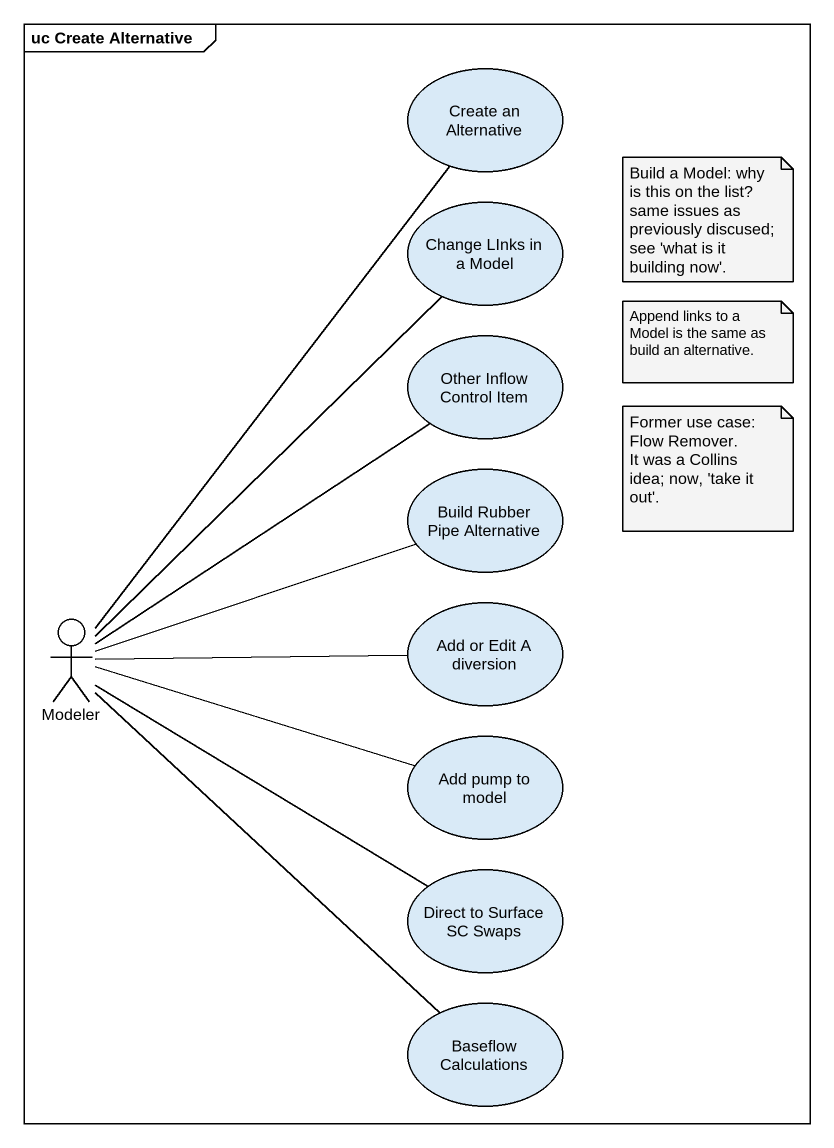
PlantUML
@startuml
mainframe uc Create Alternative
usecase "Create an Alternative" as Create_an_Alternative
usecase "Change LInks in a Model" as Change_LInks_in_a_Model
usecase "Other Inflow Control Item" as Other_Inflow_Control_Item
usecase "Build Rubber Pipe Alternative" as Build_Rubber_Pipe
usecase "Add or Edit A diversion" as Add_or_Edit_A_diversion
actor Modeler
usecase "Add pump to model" as Add_pump_to_model
usecase "Direct to Surface SC Swaps" as Direct_to_Surface_SC_Swaps
usecase "Baseflow Calculations" as Baseflow_Calculations
Modeler -up- Create_an_Alternative
Modeler -up- Change_LInks_in_a_Model
Modeler -up- Other_Inflow_Control_Item
Modeler -right- Build_Rubber_Pipe
Modeler -right- Add_or_Edit_A_diversion
Modeler -right- Add_pump_to_model
Modeler -right- Direct_to_Surface_SC_Swaps
Modeler -- Baseflow_Calculations
note as N1
  Build a Model: why is this on the list? same issues as previously discused; see 'what is it building now'.
end note
note as N2
  Append links to a Model is the same as build an alternative.
end note
note as N3
  Former use case: Flow Remover.
  It was a Collins idea; now, 'take it out'.
end note
@enduml
